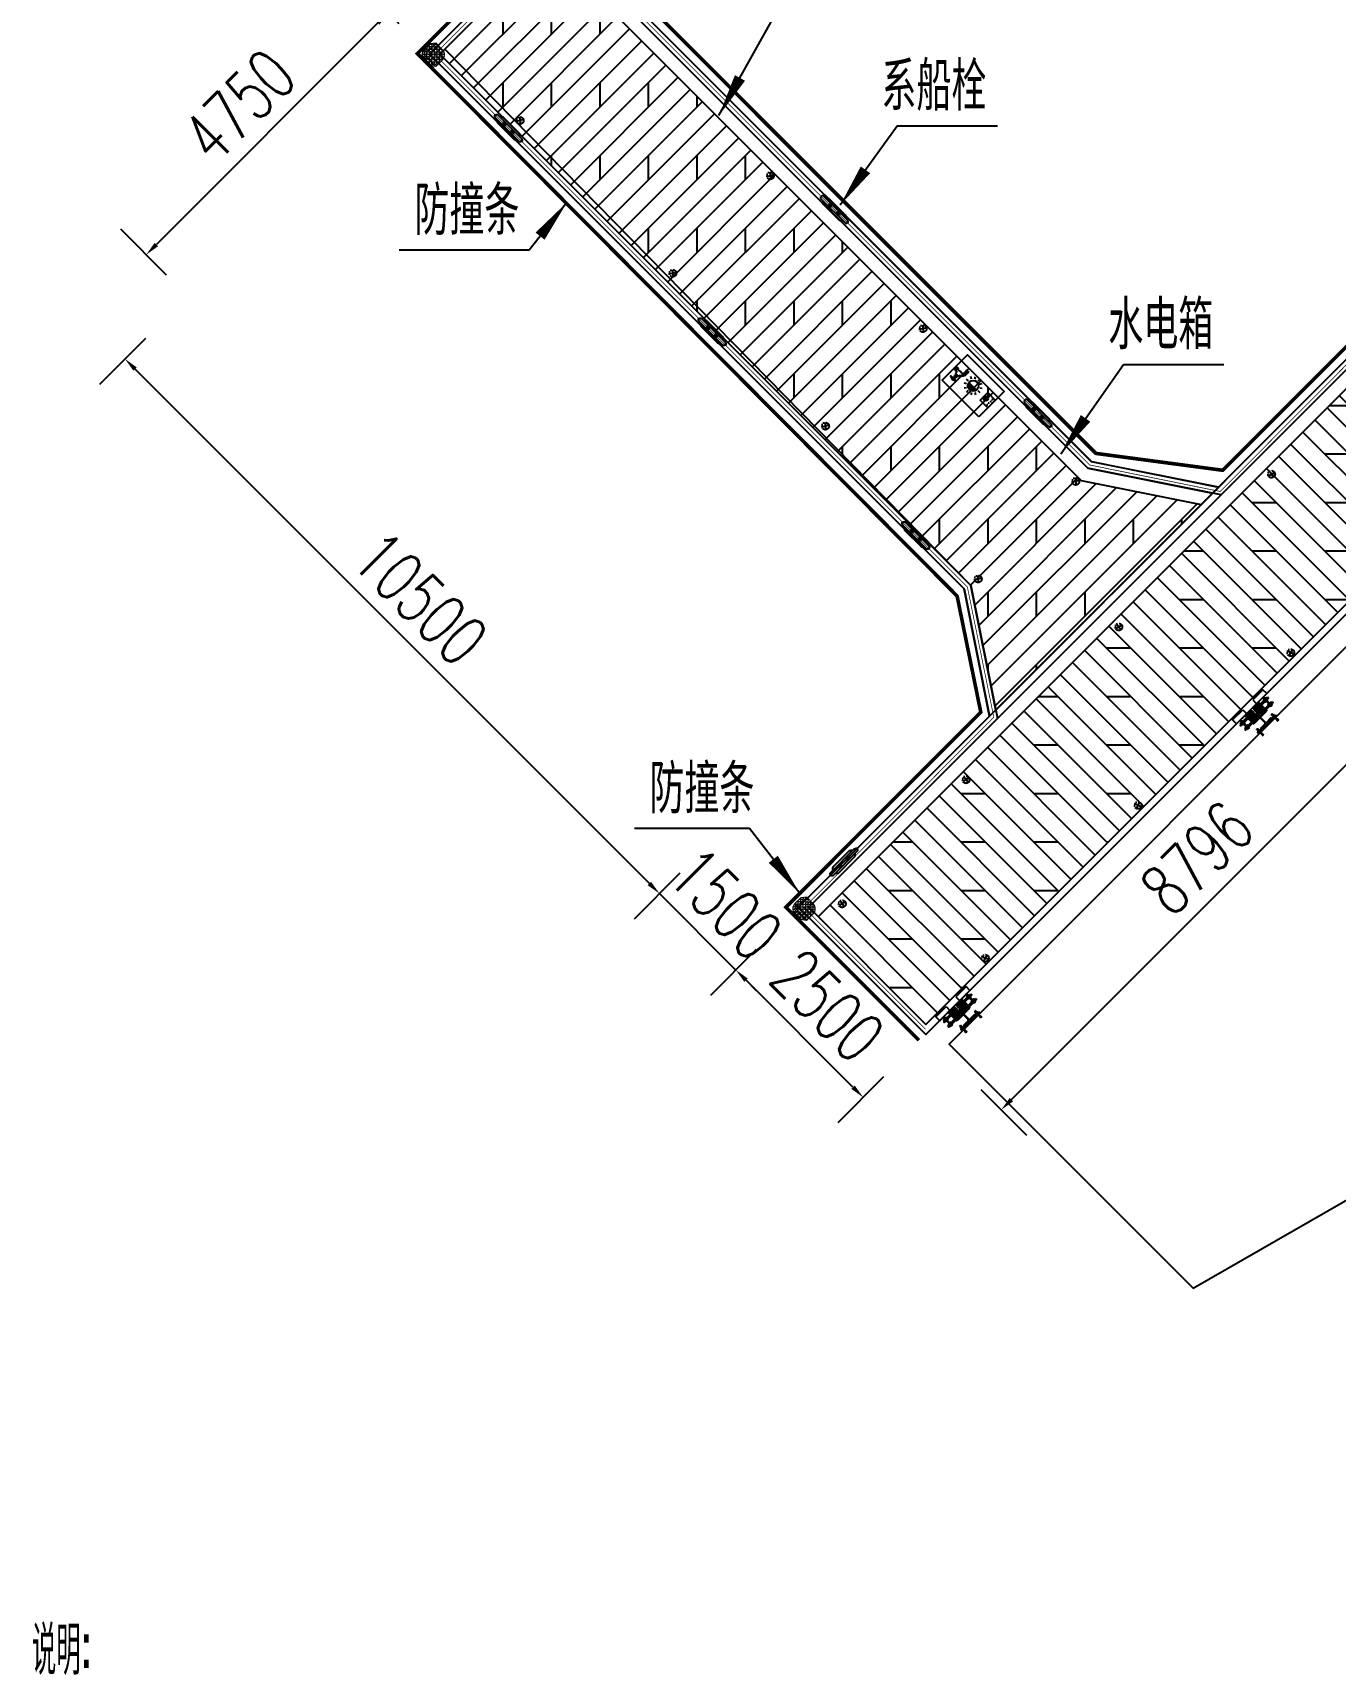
# Model space of a CAD drawing. Extents: x -89702 to 926017, y -610001 to -56924.
# Drawn here: x 23872 to 41960, y -334303 to -311499 of the extents above; entities that cross this region are included whole.
import ezdxf

# ---------------------------------------------------------------- set-up
doc = ezdxf.new("R2010")
doc.units = 0
doc.header["$LTSCALE"] = 10
doc.header["$MEASUREMENT"] = 0
doc.linetypes.add('ACAD_ISO14W100', pattern=[24, 12, -3, 0, -3, 0, -3, 0, -3])
doc.linetypes.add('CENTER', pattern=[2, 1.25, -0.25, 0.25, -0.25])
for name, color, linetype in [('CEN', 1, 'CENTER'), ('DIM_LEAD', 3, 'Continuous'), ('PUB_DIM', 3, 'Continuous'), ('PUB_TEXT', 7, 'Continuous'), ('W- bollard系船栓', 4, 'Continuous'), ('W-_ANTICOLLISION防撞措施', 6, 'Continuous'), ('W-ALUMINUM_FRAME铝架', 30, 'Continuous'), ('W-MOUNTING固定方式', 5, 'Continuous'), ('W-PLASTIC_RAILINGS塑木栏杆', 6, 'Continuous'), ('W-STEEL_FRAME钢架', 3, 'Continuous'), ('W-WOOD_FLOOR木地板', 30, 'Continuous')]:
    doc.layers.add(name, color=color, linetype=linetype)
doc.layers.add('护舷', color=40, linetype='Continuous', lineweight=15)
doc.layers.add('护角', color=8, linetype='Continuous', lineweight=9)
doc.styles.add('_TCH_DIM', font='SIMPLEX', dxfattribs={"bigfont": 'GBCBIG'})
doc.styles.get("Standard").update_dxf_attribs({"font": 'gbenor.shx', "bigfont": 'gbcbig.shx'})
doc.styles.add('STANDARD_T3', font='simplex.shx', dxfattribs={"width": 0.7, "bigfont": 'gbcbig.shx'})
doc.dimstyles.new('W&&200', dxfattribs={"dimtxt": 700, "dimasz": 200, "dimexe": 500, "dimexo": 600, "dimgap": 200, "dimtad": 1, "dimdec": 0, "dimzin": 0, "dimdsep": 46, "dimtxsty": 'STANDARD_T3', "dimcen": 0.09, "dimclrd": 1, "dimclre": 1, "dimclrt": 7, "dimazin": 2, "dimtfac": 1, "dimtdec": 0, "dimtix": 1, "dimtmove": 2, "dimatfit": 3, "dimfxl": 0, "dimtolj": 1, "dimtzin": 0, "dimarcsym": 0})
pattern_1 = [(315, (-2455400.198, 1604377.926), (5.612660076, 5.612660076), []), (45, (-2455400.198, 1604377.926), (-5.612660076, 5.612660076), [])]
pattern_2 = [(315, (-2455400.198, 1604287.926), (5.612660076, 5.612660076), []), (45, (-2455400.198, 1604287.926), (-5.612660076, 5.612660076), [])]

# ---------------------------------------------------------------- blocks, each defined once
blk = doc.blocks.new('HW200a')
at = {"layer": 'W-STEEL_FRAME钢架'}
blk.add_lwpolyline([(-1440883, 1205965), (-1440803, 1205965), (-1440803, 1205953), (-1441003, 1205953), (-1441003, 1205965), (-1440923, 1205965, 0.414214), (-1440907, 1205981), (-1440907, 1206125, 0.414214), (-1440923, 1206141), (-1441003, 1206141), (-1441003, 1206153), (-1440803, 1206153), (-1440803, 1206141), (-1440883, 1206141, 0.414214), (-1440899, 1206125), (-1440899, 1205981, 0.414214)], format="xyb", close=True, dxfattribs=at)
blk = doc.blocks.new('NY-M12')
for p, q in [((-1, 0), (0, -2)), ((0, 0), (1, -2))]:
    blk.add_line(p, q)
blk.add_lwpolyline([(11, 0), (-11, 0), (-11, -2), (11, -2)], close=True)
blk = doc.blocks.new('$matou$00000104')
for p, q in [((-61, 6, 0), (-62, 5, 0)), ((-62, -5, 0), (-62, 5, 0)), ((-61, 6, 0), (-57, 5, 0)), ((-61, -6, 0), (-61, 6, 0)), ((-57, 7, 0), (-57, 5, 0)), ((-40, 7, 0), (-54, 9, 0)), ((-47, 1, 0), (-52, 1, 0)), ((-46, 0, 0), (-46, 0, 0)), ((-39, 6, 0), (-40, 7, 0)), ((-40, 5, 0), (-40, 7, 0)), ((-39, 5, 0), (-40, 5, 0)), ((-39, -6, 0), (-39, 6, 0)), ((-37, 7, 0), (-38, 7, 0)), ((-36, -6, 0), (-36, 6, 0)), ((-36, 6, 0), (19, 6, 0)), ((19, 6, 0), (19, 6, 0)), ((19, 6, 0), (19, 6, 0)), ((19, -5, 0), (19, 6, 0)), ((20, 5, 0), (19, 6, 0)), ((19, -6, 0), (19, 6, 0)), ((19, -5, 0), (20, 5, 0)), ((21, 6, 0), (20, 5, 0)), ((20, -4, 0), (21, 4, 0)), ((21, 6, 0), (21, 6, 0)), ((22, 5, 0), (21, 6, 0)), ((21, -5, 0), (22, 5, 0)), ((23, 6, 0), (22, 5, 0)), ((22, -4, 0), (23, 4, 0)), ((23, 6, 0), (23, 6, 0)), ((24, 5, 0), (23, 6, 0)), ((23, -5, 0), (24, 5, 0)), ((25, 6, 0), (24, 5, 0)), ((24, -4, 0), (25, 4, 0)), ((26, 5, 0), (25, 6, 0)), ((25, 6, 0), (25, 6, 0)), ((25, -5, 0), (26, 5, 0)), ((27, 6, 0), (26, 5, 0)), ((26, -4, 0), (26, 4, 0)), ((27, 6, 0), (27, 6, 0)), ((27, 5, 0), (27, 6, 0)), ((27, -5, 0), (28, 5, 0)), ((29, 6, 0), (28, 6, 0)), ((28, 6, 0), (28, 5, 0)), ((28, -5, 0), (29, 5, 0)), ((28, -4, 0), (28, 4, 0)), ((29, 5, 0), (29, 6, 0)), ((30, 6, 0), (30, 6, 0)), ((30, 6, 0), (30, 5, 0)), ((31, 5, 0), (30, 6, 0)), ((30, -5, 0), (31, 5, 0)), ((30, -4, 0), (30, 4, 0)), ((32, 6, 0), (31, 5, 0)), ((31, -4, 0), (32, 4, 0)), ((32, 6, 0), (32, 6, 0)), ((33, 5, 0), (32, 6, 0)), ((32, -5, 0), (33, 5, 0)), ((34, 6, 0), (33, 5, 0)), ((33, -4, 0), (34, 4, 0)), ((34, 6, 0), (34, 6, 0)), ((35, 5, 0), (34, 6, 0)), ((34, -5, 0), (35, 5, 0)), ((36, 6, 0), (35, 5, 0)), ((35, -4, 0), (36, 4, 0)), ((36, 15, 0), (40, 15, 0)), ((36, -15, 0), (36, 15, 0)), ((36, 6, 0), (36, 6, 0)), ((36, 5, 0), (36, 6, 0)), ((36, -5, 0), (37, 5, 0)), ((37, 6, 0), (37, 5, 0)), ((38, 6, 0), (37, 6, 0)), ((37, -4, 0), (37, 4, 0)), ((38, 5, 0), (38, 6, 0)), ((38, -5, 0), (38, 5, 0)), ((39, 6, 0), (39, 6, 0)), ((39, 6, 0), (39, 5, 0)), ((40, 5, 0), (39, 6, 0)), ((39, -4, 0), (39, 4, 0)), ((39, -5, 0), (40, 3, 0)), ((40, 15, 0), (40, -15, 0)), ((48, 10, 0), (42, 10, 0)), ((42, -10, 0), (42, 10, 0)), ((48, 5, 0), (42, 5, 0)), ((48, 10, 0), (49, 9, 0)), ((49, -9, 0), (49, 9, 0)), ((50, 6, 0), (49, 5, 0)), ((49, -4, 0), (50, 4, 0)), ((51, 5, 0), (50, 6, 0)), ((50, 6, 0), (50, 6, 0)), ((50, -5, 0), (51, 5, 0)), ((52, 6, 0), (51, 5, 0)), ((51, -4, 0), (52, 4, 0)), ((52, 6, 0), (52, 6, 0)), ((53, 5, 0), (52, 6, 0)), ((52, -5, 0), (53, 5, 0)), ((54, 6, 0), (53, 5, 0)), ((53, -4, 0), (53, 4, 0)), ((54, 5, 0), (54, 6, 0)), ((54, 6, 0), (54, 6, 0)), ((54, -5, 0), (55, 5, 0)), ((56, 6, 0), (55, 6, 0)), ((55, 6, 0), (55, 5, 0)), ((55, -5, 0), (56, 5, 0)), ((55, -4, 0), (55, 4, 0)), ((57, 6, 0), (56, 5, 0)), ((56, 5, 0), (56, 6, 0)), ((58, 5, 0), (57, 6, 0)), ((57, 6, 0), (57, 6, 0)), ((57, -5, 0), (58, 5, 0)), ((57, -4, 0), (57, 4, 0)), ((59, 5, 0), (58, 5, 0)), ((58, -6, 0), (58, 0, 0)), ((59, 5, 0), (59, 5, 0)), ((59, -5, 0), (59, 5, 0)), ((-61, -6, 0), (-62, -5, 0)), ((-61, -6, 0), (-57, -5, 0)), ((-57, -7, 0), (-57, -5, 0)), ((-40, -7, 0), (-54, -9, 0)), ((-47, -1, 0), (-52, -1, 0)), ((-39, -5, 0), (-40, -5, 0)), ((-40, -5, 0), (-40, -7, 0)), ((-39, -6, 0), (-40, -7, 0)), ((-37, -7, 0), (-38, -7, 0)), ((18, -6, 0), (-36, -6, 0)), ((19, -6, 0), (18, -6, 0)), ((19, -5, 0), (19, -6, 0)), ((21, -5, 0), (20, -6, 0)), ((20, -6, 0), (20, -5, 0)), ((20, -6, 0), (20, -6, 0)), ((22, -6, 0), (21, -5, 0)), ((23, -5, 0), (22, -6, 0)), ((22, -6, 0), (22, -6, 0)), ((24, -6, 0), (23, -5, 0)), ((25, -5, 0), (24, -6, 0)), ((24, -6, 0), (24, -6, 0)), ((26, -6, 0), (25, -5, 0)), ((26, -5, 0), (26, -6, 0)), ((26, -6, 0), (26, -6, 0)), ((27, -6, 0), (27, -5, 0)), ((28, -6, 0), (27, -6, 0)), ((28, -5, 0), (28, -6, 0)), ((30, -5, 0), (29, -6, 0)), ((29, -6, 0), (29, -5, 0)), ((29, -6, 0), (29, -6, 0)), ((31, -6, 0), (30, -5, 0)), ((32, -5, 0), (31, -6, 0)), ((31, -6, 0), (31, -6, 0)), ((33, -6, 0), (32, -5, 0)), ((34, -5, 0), (33, -6, 0)), ((33, -6, 0), (33, -6, 0)), ((35, -6, 0), (34, -5, 0)), ((36, -5, 0), (35, -6, 0)), ((35, -6, 0), (35, -6, 0)), ((37, -6, 0), (36, -5, 0)), ((40, -15, 0), (36, -15, 0)), ((37, -5, 0), (37, -6, 0)), ((37, -6, 0), (37, -6, 0)), ((38, -6, 0), (38, -5, 0)), ((39, -6, 0), (38, -6, 0)), ((39, -5, 0), (39, -6, 0)), ((40, -6, 0), (40, -5, 0)), ((48, -5, 0), (42, -5, 0)), ((48, -10, 0), (42, -10, 0)), ((48, -10, 0), (49, -9, 0)), ((50, -5, 0), (49, -6, 0)), ((51, -6, 0), (50, -5, 0)), ((52, -5, 0), (51, -6, 0)), ((51, -6, 0), (51, -6, 0)), ((53, -6, 0), (52, -5, 0)), ((53, -5, 0), (53, -6, 0)), ((53, -6, 0), (53, -6, 0)), ((54, -6, 0), (54, -5, 0)), ((55, -6, 0), (54, -6, 0)), ((55, -5, 0), (55, -6, 0)), ((56, -6, 0), (56, -5, 0)), ((57, -5, 0), (56, -6, 0)), ((56, -6, 0), (56, -6, 0)), ((58, -6, 0), (57, -5, 0)), ((58, -6, 0), (59, -5, 0))]:
    blk.add_line(p, q)
at = {"extrusion": (0, 0, -1)}
for centre, major_axis, start_param, end_param in [((-54, 7, 0), (-1.71, 1.71), 5.497787, 7.253749), ((-52, 5, 0), (-3.21, 3.21), 3.926991, 5.497787), ((-54, 6, 0), (-0.445, 0.445), 4.712389, 10.995574), ((-47, 0, 0), (0.343, 0.343), -0.785398, 0.785398), ((-47, 0, 0), (0.343, 0.343), -0.785398, 0.785398), ((-38, 6, 0), (0.343, 0.343), 3.926991, 5.497787), ((-37, 6, 0), (0.343, 0.343), -0.785398, 0.785398), ((20, 5, 0), (0.129, 0.129), 1.308997, 3.403392), ((22, 5, 0), (0.129, 0.129), 1.308997, 3.403392), ((24, 5, 0), (0.129, 0.129), 1.308997, 3.403392), ((26, 5, 0), (-0.129, 0.129), 2.879793, 4.974188), ((28, 5, 0), (-0.129, 0.129), 2.879793, 4.974188), ((29, 5, 0), (0.129, 0.129), 1.308997, 3.403392), ((31, 5, 0), (0.129, 0.129), 1.308997, 3.403392), ((33, 5, 0), (-0.129, 0.129), 2.879793, 4.974188), ((35, 5, 0), (-0.129, 0.129), 2.879793, 4.974188), ((37, 5, 0), (-0.129, 0.129), 2.879793, 4.974188), ((38, 5, 0), (-0.129, 0.129), 2.879793, 4.974188), ((45, 8, 0), (-2.94, 2.94), 1.732823, 2.979566), ((31, 0, 0), (12.8, 12.8), 0.489975, 1.080822), ((51, 5, 0), (0.129, 0.129), 1.308997, 3.403392), ((53, 5, 0), (-0.129, 0.129), 2.879793, 4.974188), ((55, 5, 0), (-0.129, 0.129), 2.879793, 4.974188), ((56, 5, 0), (-0.129, 0.129), 2.879793, 4.974188), ((58, 5, 0), (0.129, 0.129), 1.308997, 3.403392), ((-52, -5, 0), (-3.21, 3.21), 5.497787, 7.068583), ((-54, -7, 0), (1.71, 1.71), 2.171029, 3.926991), ((-54, -6, 0), (0.445, 0.445), 3.141593, 9.424778), ((-47, 0, 0), (-0.343, 0.343), 2.356194, 3.926991), ((-38, -6, 0), (0.343, 0.343), 2.356194, 3.926991), ((-37, -6, 0), (-0.343, 0.343), 2.356194, 3.926991), ((19, -5, 0), (-0.129, 0.129), 6.021386, 8.115781), ((21, -5, 0), (0.129, 0.129), 4.45059, 6.544985), ((23, -5, 0), (0.129, 0.129), 4.45059, 6.544985), ((25, -5, 0), (-0.129, 0.129), 6.021386, 8.115781), ((27, -5, 0), (-0.129, 0.129), 6.021386, 8.115781), ((28, -5, 0), (-0.129, 0.129), 6.021386, 8.115781), ((30, -5, 0), (0.129, 0.129), 4.45059, 6.544985), ((32, -5, 0), (0.129, 0.129), 4.45059, 6.544985), ((34, -5, 0), (-0.129, 0.129), 6.021386, 8.115781), ((36, -5, 0), (-0.129, 0.129), 6.021386, 8.115781), ((38, -5, 0), (-0.129, 0.129), 6.021386, 8.115781), ((39, -5, 0), (0.129, 0.129), 4.45059, 6.544985), ((45, -8, 0), (2.94, 2.94), 0.162027, 1.40877), ((50, -5, 0), (0.129, 0.129), 4.45059, 6.544985), ((52, -5, 0), (0.129, 0.129), 4.45059, 6.544985), ((54, -5, 0), (-0.129, 0.129), 6.021386, 8.115781), ((55, -5, 0), (-0.129, 0.129), 6.021386, 8.115781), ((57, -5, 0), (0.129, 0.129), 4.45059, 6.544985)]:
    blk.add_ellipse(centre, major_axis=major_axis, ratio=1, start_param=start_param, end_param=end_param, dxfattribs=at)
for centre in [(-50, 5, 0), (-50, -5, 0)]:
    blk.add_ellipse(centre, major_axis=(0.445, 0.445), ratio=1, dxfattribs=at)
at = {"layer": 'CEN'}
blk.add_line((-66, 0, 0), (66, 0, 0), dxfattribs=at)
at = {"extrusion": (0, 0, -1), "xscale": 1.01056896011507, "yscale": 1.01056896011507, "zscale": -1.010568960117647, "rotation": 90.00000229450367}
blk.add_blockref('NY-M12', (-42, 0, 0), dxfattribs=at)
blk = doc.blocks.new('A$C73597c6a')
h = blk.add_hatch()
h.set_pattern_fill('ANSI37', color=256, scale=5, angle=-90)
h.set_pattern_definition(pattern_1)
h.paths.add_polyline_path([(190, 358, 0.414214), (185, 353), (185, 338), (250, 338), (250, 344), (280, 344), (280, 353, 0.414214), (275, 358)])
h.paths.add_polyline_path([(275, 298, 0.414214), (280, 303), (280, 310), (250, 310), (250, 317), (185, 317), (185, 303, 0.414214), (190, 298)])
h = blk.add_hatch()
h.set_pattern_fill('ANSI37', color=256, scale=5, angle=-90)
h.set_pattern_definition(pattern_2)
h.paths.add_polyline_path([(190, 268, 0.414214), (185, 263), (185, 248), (250, 248), (250, 254), (280, 254), (280, 263, 0.414214), (275, 268)])
h.paths.add_polyline_path([(275, 208, 0.414214), (280, 213), (280, 220), (250, 220), (250, 227), (185, 227), (185, 213, 0.414214), (190, 208)])
h = blk.add_hatch()
h.set_pattern_fill('ANSI37', color=256, scale=5, angle=-90)
h.set_pattern_definition(pattern_1)
h.paths.add_polyline_path([(319, 358, 0.414214), (314, 353), (314, 344), (344, 344), (344, 338), (409, 338), (409, 353, 0.414214), (404, 358)])
h.paths.add_polyline_path([(404, 298, 0.414214), (409, 303), (409, 317), (344, 317), (344, 310), (314, 310), (314, 303, 0.414214), (319, 298)])
h = blk.add_hatch()
h.set_pattern_fill('ANSI37', color=256, scale=5, angle=-90)
h.set_pattern_definition(pattern_2)
h.paths.add_polyline_path([(319, 268, 0.414214), (314, 263), (314, 254), (344, 254), (344, 248), (409, 248), (409, 263, 0.414214), (404, 268)])
h.paths.add_polyline_path([(404, 208, 0.414214), (409, 213), (409, 227), (344, 227), (344, 220), (314, 220), (314, 213, 0.414214), (319, 208)])
for p, q in [((65, 336), (49, 336)), ((65, 319), (49, 319)), ((65, 246), (49, 246)), ((65, 229), (49, 229)), ((80, 336), (96, 336)), ((80, 319), (96, 319)), ((80, 246), (96, 246)), ((80, 229), (96, 229)), ((514, 336), (498, 336)), ((514, 319), (498, 319)), ((514, 246), (498, 246)), ((514, 229), (498, 229)), ((529, 336), (544, 336)), ((529, 319), (544, 319)), ((529, 246), (544, 246)), ((529, 229), (544, 229))]:
    blk.add_line(p, q)
for points in [[(200, 454), (200, 377), (0, 377), (0, 454)], [(25, 338), (25, 316), (255, 316), (255, 338)], [(25, 248), (25, 226), (255, 226), (255, 248)], [(64, 310), (51, 310), (49, 311), (49, 344), (51, 345), (64, 345), (65, 344), (65, 311)], [(64, 220), (51, 220), (49, 221), (49, 254), (51, 255), (64, 255), (65, 254), (65, 221)], [(65, 377), (65, 212), (80, 212), (80, 377)], [(81, 310), (94, 310), (96, 311), (96, 344), (94, 345), (81, 345), (80, 344), (80, 311)], [(81, 220), (94, 220), (96, 221), (96, 254), (94, 255), (81, 255), (80, 254), (80, 221)], [(165, 377), (165, 212), (180, 212), (180, 377)], [(250, 338), (250, 317), (185, 317), (185, 338)], [(250, 248), (250, 227), (185, 227), (185, 248)], [(280, 344), (280, 310), (250, 310), (250, 344)], [(280, 254), (280, 220), (250, 220), (250, 254)], [(314, 344), (314, 310), (344, 310), (344, 344)], [(314, 254), (314, 220), (344, 220), (344, 254)], [(569, 338), (569, 316), (339, 316), (339, 338)], [(569, 248), (569, 226), (339, 226), (339, 248)], [(344, 338), (344, 317), (409, 317), (409, 338)], [(344, 248), (344, 227), (409, 227), (409, 248)], [(394, 454), (394, 377), (594, 377), (594, 454)], [(429, 377), (429, 212), (414, 212), (414, 377)], [(512, 310), (500, 310), (498, 311), (498, 344), (500, 345), (512, 345), (514, 344), (514, 311)], [(512, 220), (500, 220), (498, 221), (498, 254), (500, 255), (512, 255), (514, 254), (514, 221)], [(529, 377), (529, 212), (514, 212), (514, 377)], [(530, 310), (543, 310), (544, 311), (544, 344), (543, 345), (530, 345), (529, 344), (529, 311)], [(530, 220), (543, 220), (544, 221), (544, 254), (543, 255), (530, 255), (529, 254), (529, 221)], [(471, 85), (471, 75), (121, 75), (121, 85)]]:
    blk.add_lwpolyline(points, close=True)
for points in [[(280, 353), (280, 303, -0.414214), (275, 298), (190, 298, -0.414214), (185, 303), (185, 353, -0.414214), (190, 358), (275, 358, -0.414214)], [(280, 263), (280, 213, -0.414214), (275, 208), (190, 208, -0.414214), (185, 213), (185, 263, -0.414214), (190, 268), (275, 268, -0.414214)], [(314, 353), (314, 303, 0.414214), (319, 298), (404, 298, 0.414214), (409, 303), (409, 353, 0.414214), (404, 358), (319, 358, 0.414214)], [(314, 263), (314, 213, 0.414214), (319, 208), (404, 208, 0.414214), (409, 213), (409, 263, 0.414214), (404, 268), (319, 268, 0.414214)]]:
    blk.add_lwpolyline(points, format="xyb", close=True)
for centre, radius, start, end in [((57, 341), 7.29, 143.1301, 216.8699), ((76, 327), 27, 161.0662, 198.9338), ((57, 314), 7.29, 143.1301, 216.8699), ((57, 251), 7.29, 143.1301, 216.8699), ((76, 237), 27, 161.0662, 198.9338), ((57, 224), 7.29, 143.1301, 216.8699), ((58, 341), 7.29, 323.1301, 36.8699), ((38, 327), 27, 341.0662, 18.9338), ((58, 314), 7.29, 323.1301, 36.8699), ((58, 251), 7.29, 323.1301, 36.8699), ((38, 237), 27, 341.0662, 18.9338), ((58, 224), 7.29, 323.1301, 36.8699), ((87, 341), 7.29, 143.1301, 216.8699), ((107, 327), 27, 161.0662, 198.9338), ((87, 314), 7.29, 143.1301, 216.8699), ((87, 251), 7.29, 143.1301, 216.8699), ((107, 237), 27, 161.0662, 198.9338), ((87, 224), 7.29, 143.1301, 216.8699), ((88, 341), 7.29, 323.1301, 36.8699), ((69, 327), 27, 341.0662, 18.9338), ((88, 314), 7.29, 323.1301, 36.8699), ((88, 251), 7.29, 323.1301, 36.8699), ((69, 237), 27, 341.0662, 18.9338), ((88, 224), 7.29, 323.1301, 36.8699), ((505, 341), 7.29, 143.1301, 216.8699), ((525, 327), 27, 161.0662, 198.9338), ((505, 314), 7.29, 143.1301, 216.8699), ((505, 251), 7.29, 143.1301, 216.8699), ((525, 237), 27, 161.0662, 198.9338), ((505, 224), 7.29, 143.1301, 216.8699), ((506, 341), 7.29, 323.1301, 36.8699), ((487, 327), 27, 341.0662, 18.9338), ((506, 314), 7.29, 323.1301, 36.8699), ((506, 251), 7.29, 323.1301, 36.8699), ((487, 237), 27, 341.0662, 18.9338), ((506, 224), 7.29, 323.1301, 36.8699), ((536, 341), 7.29, 143.1301, 216.8699), ((556, 327), 27, 161.0662, 198.9338), ((536, 314), 7.29, 143.1301, 216.8699), ((536, 251), 7.29, 143.1301, 216.8699), ((556, 237), 27, 161.0662, 198.9338), ((536, 224), 7.29, 143.1301, 216.8699), ((537, 341), 7.29, 323.1301, 36.8699), ((517, 327), 27, 341.0662, 18.9338), ((537, 314), 7.29, 323.1301, 36.8699), ((537, 251), 7.29, 323.1301, 36.8699), ((517, 237), 27, 341.0662, 18.9338), ((537, 224), 7.29, 323.1301, 36.8699)]:
    blk.add_arc(centre, radius, start, end)
at = {"yscale": -1, "rotation": 89.99999999999999}
blk.add_blockref('$matou$00000104', (151, 66, 0), dxfattribs=at)
at = {"rotation": 89.99999999999999}
blk.add_blockref('$matou$00000104', (441, 66, 0), dxfattribs=at)
at = {"layer": 'W-STEEL_FRAME钢架', "rotation": 180}
blk.add_blockref('HW200a', (-1440607, 1206238), dxfattribs=at)
blk = doc.blocks.new('A$C6f7a73f6')
blk.add_hatch(color=3).paths.add_polyline_path([(485, 384), (635, 384, 1)])
at = {"color": 5}
for p, q in [((228, 434), (240, 434)), ((228, 408), (240, 408)), ((228, 363), (240, 363)), ((228, 337), (240, 337)), ((293, 399), (305, 399)), ((293, 372), (305, 372))]:
    blk.add_line(p, q, dxfattribs=at)
at = {"color": 0, "linetype": 'ByBlock'}
blk.add_lwpolyline([(200, 634), (920, 634), (920, 134), (200, 134)], close=True, dxfattribs=at)
blk.add_lwpolyline([(200, 459), (350, 459), (350, 309), (200, 309)], close=True)
at = {"color": 6}
for points in [[(512, 466), (494, 496)], [(561, 480), (560, 516)], [(606, 468), (624, 496)], [(466, 384), (430, 386)], [(477, 338), (446, 320)], [(478, 432), (450, 450)], [(514, 304), (496, 272)], [(559, 288), (560, 256)], [(608, 302), (626, 272)], [(642, 336), (674, 318)], [(643, 430), (674, 448)], [(654, 384), (690, 386)]]:
    blk.add_lwpolyline(points, dxfattribs=at)
at = {"color": 7, "true_color": 0xffffff}
for points in [[(778, 503), (777, 511), (817, 525)], [(778, 503), (871, 504), (875, 512), (834, 522)], [(817, 440), (817, 456), (805, 456)], [(812, 468), (809, 456)], [(809, 456), (841, 457)], [(815, 489), (811, 484), (812, 476)], [(812, 476), (840, 478)], [(812, 468), (840, 470), (841, 457)], [(817, 529), (814, 505)], [(815, 489), (836, 486), (840, 482)], [(816, 468), (816, 477)], [(839, 502), (833, 530), (817, 529)], [(837, 453), (817, 456)], [(819, 501), (819, 489)], [(819, 489), (820, 477)], [(832, 485), (832, 477)], [(835, 502), (836, 486)], [(836, 469), (836, 478)], [(845, 454), (841, 457), (837, 453)], [(840, 478), (840, 482)], [(779, 406), (755, 384), (744, 359), (741, 347)], [(777, 349), (741, 347)], [(741, 335), (741, 339), (741, 347)], [(742, 319), (742, 323), (742, 331)], [(743, 302), (743, 307), (742, 315)], [(744, 290), (743, 294), (747, 299)], [(744, 290), (743, 298)], [(746, 335), (745, 339), (745, 347)], [(746, 319), (746, 323), (746, 331)], [(747, 303), (747, 307), (747, 315)], [(748, 290), (749, 347)], [(750, 335), (749, 339), (749, 347)], [(750, 319), (750, 323), (750, 331)], [(751, 303), (751, 307), (751, 315)], [(752, 291), (751, 299)], [(752, 291), (752, 295), (755, 299)], [(754, 335), (753, 339), (753, 348)], [(754, 319), (754, 323), (754, 331)], [(755, 303), (755, 307), (755, 315)], [(756, 291), (757, 348)], [(758, 340), (757, 344), (757, 348)], [(759, 319), (758, 323), (758, 336)], [(759, 303), (759, 307), (759, 315)], [(760, 291), (760, 299)], [(760, 291), (760, 299)], [(762, 340), (761, 344), (761, 348)], [(762, 324), (762, 328), (762, 336)], [(763, 303), (763, 308), (763, 320)], [(764, 291), (765, 348)], [(766, 340), (765, 344), (765, 348)], [(766, 324), (766, 328), (766, 336)], [(767, 308), (767, 312), (767, 320)], [(768, 291), (768, 296), (767, 304)], [(768, 291), (768, 296), (768, 300), (771, 304)], [(770, 340), (769, 344), (769, 348)], [(770, 324), (770, 328), (770, 336)], [(771, 308), (771, 312), (771, 320)], [(772, 292), (773, 349)], [(774, 340), (774, 345), (773, 349)], [(775, 324), (774, 328), (774, 336)], [(775, 308), (775, 312), (775, 320)], [(776, 292), (776, 296), (776, 304)], [(792, 374), (780, 369), (777, 357)], [(777, 357), (777, 349)], [(779, 406), (794, 419), (797, 435)], [(792, 374), (825, 367), (861, 373)], [(846, 441), (805, 439), (797, 435)], [(797, 435), (854, 438)], [(798, 431), (854, 434)], [(805, 439), (805, 456)], [(837, 453), (838, 441)], [(846, 441), (845, 454)], [(846, 441), (854, 438)], [(855, 418), (854, 438)], [(855, 418), (860, 406), (872, 402)], [(878, 358), (874, 370), (861, 373)], [(872, 402), (880, 403)], [(892, 411), (891, 358), (878, 358)], [(881, 394), (882, 374), (878, 358)], [(880, 411), (881, 394)], [(892, 411), (880, 411)], [(881, 394), (893, 395)], [(882, 374), (894, 375)], [(890, 366), (915, 364)], [(892, 403), (913, 404)], [(896, 403), (898, 367)], [(897, 399), (917, 400)], [(898, 371), (918, 368)], [(913, 404), (915, 364)], [(917, 400), (918, 368)]]:
    blk.add_lwpolyline(points, dxfattribs=at)
at = {"color": 6}
blk.add_circle((560, 384), 75, dxfattribs=at)
at = {"color": 5}
for centre, radius in [((311, 385), 31), ((325, 385), 6)]:
    blk.add_circle(centre, radius, dxfattribs=at)
for centre, start, end in [((234, 434), 0, 180), ((234, 408), 180, 0), ((234, 363), 0, 180), ((234, 337), 180, 0), ((299, 399), 0, 180), ((299, 372), 180, 0)]:
    blk.add_arc(centre, 6, start, end, dxfattribs=at)
blk = doc.blocks.new('$matou$00000081')
at = {"elevation": 0}
for points in [[(115, -13, 1.151757), (115, 13), (-115, 13, 1.151757), (-115, -13), (115, -13)], [(-96, 13, -0.182727), (-80, 28), (81, 28, -0.182727), (97, 13)], [(97, -13, -0.182727), (81, -28), (-80, -28, -0.182727), (-96, -13, -0.127039)]]:
    blk.add_lwpolyline(points, format="xyb", dxfattribs=at)
for centre, radius in [((-39, 0, 0), 10.9), ((-39, 0, 0), 7.27), ((40, 0, 0), 10.9), ((40, 0, 0), 7.27)]:
    blk.add_circle(centre, radius)
blk = doc.blocks.new('ZFQ')
at = {"layer": 'W-WOOD_FLOOR木地板'}
h = blk.add_hatch(dxfattribs=at)
h.set_pattern_fill('DOLMIT', color=256, scale=300)
h.set_pattern_definition([(0, (-1737049.58, -2606807.6), (0, 238.122618), []), (45, (-1737049.6, -2606807.6), (-476.24491, 476.24491), [336.75638, -673.512])])
h.paths.add_polyline_path([(965, 11900), (-1150, 11900), (-1150, 1470), (-2130, 0), (1907, 0), (965, 1414)])
at = {"layer": 'W-ALUMINUM_FRAME铝架', "color": 0}
for points in [[(965, 11900), (965, 1414), (1907, 0)], [(1150, 11900), (1150, 1470), (2130, 0)]]:
    blk.add_lwpolyline(points, dxfattribs=at)
at = {"layer": 'W-STEEL_FRAME钢架'}
for points in [[(-2250, 0), (-1250, 1500), (-1250, 12000), (1250, 12000), (1250, 1500), (2250, 0)], [(-2130, 0), (-1150, 1470), (-1150, 11900), (1150, 11900), (1150, 1470), (2130, 0)]]:
    blk.add_lwpolyline(points, close=True, dxfattribs=at)
at = {"layer": 'W- bollard系船栓', "xscale": 2}
for p, yscale, rotation in [((-1200, 10500, 0), -2, 89.99999999999993), ((1200, 10500, 0), 2, 90.00000000000006), ((-1200, 6500, 0), -2, 89.99999999999993), ((1200, 6500, 0), 2, 90.00000000000006), ((-1200, 2500, 0), -2, 89.99999999999993), ((1200, 2500, 0), 2, 90.00000000000006)]:
    blk.add_blockref('$matou$00000081', p, dxfattribs=dict(at, yscale=yscale, rotation=rotation))
at = {"layer": 'W-STEEL_FRAME钢架', "rotation": 90}
blk.add_blockref('A$C6f7a73f6', (1218, 2846), dxfattribs=at)
blk = doc.blocks.new('*D1314')
at = {"layer": 'Defpoints', "color": 0, "transparency": 16777216}
for p in [(30574, -309453), (42994, -315155), (39635, -318514)]:
    blk.add_point(p, dxfattribs=at)
at = {"layer": 'W-STEEL_FRAME钢架', "color": 1, "lineweight": -2, "transparency": 16777216}
for p, q in [((34215, -306377), (33579, -305740)), ((33791, -306235), (30715, -309311)), ((30857, -309736), (30220, -309099))]:
    blk.add_line(p, q, dxfattribs=at)
at = {"layer": 'W-STEEL_FRAME钢架', "color": 1, "transparency": 16777216}
for points in [[(33768, -306212), (33815, -306259), (33933, -306094)], [(30692, -309288), (30739, -309335), (30574, -309453)]]:
    blk.add_solid(points, dxfattribs=at)
at = {"layer": 'W-STEEL_FRAME钢架', "color": 7, "transparency": 16777216, "insert": (31864, -307384), "char_height": 700, "attachment_point": 5, "rotation": 45, "style": 'STANDARD_T3'}
blk.add_mtext('\\A1;4750', dxfattribs=at)
blk = doc.blocks.new('*D1315')
at = {"layer": 'Defpoints', "color": 0, "transparency": 16777216}
for p in [(28806, -311220), (29382, -311797), (39635, -318514)]:
    blk.add_point(p, dxfattribs=at)
at = {"layer": 'W-STEEL_FRAME钢架', "color": 1, "lineweight": -2, "transparency": 16777216}
for p, q in [((30857, -309736), (30220, -309099)), ((30432, -309594), (28947, -311079)), ((28958, -311372), (28453, -310867))]:
    blk.add_line(p, q, dxfattribs=at)
at = {"layer": 'W-STEEL_FRAME钢架', "color": 1, "transparency": 16777216}
for points in [[(30409, -309571), (30456, -309618), (30574, -309453)], [(28924, -311056), (28971, -311103), (28806, -311220)]]:
    blk.add_solid(points, dxfattribs=at)
at = {"layer": 'W-STEEL_FRAME钢架', "color": 7, "transparency": 16777216, "insert": (29301, -309948), "char_height": 700, "attachment_point": 5, "rotation": 45, "style": 'STANDARD_T3'}
blk.add_mtext('\\A1;2500', dxfattribs=at)
blk = doc.blocks.new('*D1316')
at = {"layer": 'Defpoints', "color": 0, "transparency": 16777216}
for p in [(29382, -311797), (25447, -314579), (34509, -323641)]:
    blk.add_point(p, dxfattribs=at)
at = {"layer": 'W-STEEL_FRAME钢架', "color": 1, "lineweight": -2, "transparency": 16777216}
for p, q in [((28958, -311372), (28453, -310867)), ((28665, -311362), (25589, -314438)), ((25730, -314862), (25094, -314226))]:
    blk.add_line(p, q, dxfattribs=at)
at = {"layer": 'W-STEEL_FRAME钢架', "color": 1, "transparency": 16777216}
for points in [[(28641, -311338), (28688, -311385), (28806, -311220)], [(25565, -314414), (25612, -314461), (25447, -314579)]]:
    blk.add_solid(points, dxfattribs=at)
at = {"layer": 'W-STEEL_FRAME钢架', "color": 7, "transparency": 16777216, "insert": (26738, -312511), "char_height": 700, "attachment_point": 5, "rotation": 45, "style": 'STANDARD_T3'}
blk.add_mtext('\\A1;4750', dxfattribs=at)
blk = doc.blocks.new('*D1301')
at = {"layer": 'Defpoints', "color": 0, "transparency": 16777216}
for p in [(34509, -323641), (33637, -324512), (36276, -325408)]:
    blk.add_point(p, dxfattribs=at)
at = {"layer": 'W-STEEL_FRAME钢架', "color": 1, "lineweight": -2, "transparency": 16777216}
for p, q in [((33920, -324229), (33283, -324866)), ((35263, -326139), (33778, -324654)), ((35688, -325997), (35051, -326633))]:
    blk.add_line(p, q, dxfattribs=at)
at = {"layer": 'W-STEEL_FRAME钢架', "color": 1, "transparency": 16777216}
for points in [[(33802, -324630), (33755, -324677), (33637, -324512)], [(35287, -326115), (35240, -326162), (35405, -326280)]]:
    blk.add_solid(points, dxfattribs=at)
at = {"layer": 'W-STEEL_FRAME钢架', "color": 7, "transparency": 16777216, "insert": (34910, -325007), "char_height": 700, "attachment_point": 5, "rotation": 315, "style": 'STANDARD_T3'}
blk.add_mtext('\\A1;2500', dxfattribs=at)
blk = doc.blocks.new('*D1302')
at = {"layer": 'Defpoints', "color": 0, "transparency": 16777216}
for p in [(36807, -319221), (32576, -323451), (34509, -323641)]:
    blk.add_point(p, dxfattribs=at)
at = {"layer": 'W-STEEL_FRAME钢架', "color": 1, "lineweight": -2, "transparency": 16777216}
for p, q in [((32859, -323169), (32223, -323805)), ((32435, -323310), (32293, -323169)), ((33637, -324512), (32576, -323451)), ((33920, -324229), (33283, -324866)), ((33778, -324654), (33920, -324795))]:
    blk.add_line(p, q, dxfattribs=at)
at = {"layer": 'W-STEEL_FRAME钢架', "color": 1, "transparency": 16777216}
for points in [[(32458, -323287), (32411, -323334), (32576, -323451)], [(33802, -324630), (33755, -324677), (33637, -324512)]]:
    blk.add_solid(points, dxfattribs=at)
at = {"layer": 'W-STEEL_FRAME钢架', "color": 7, "transparency": 16777216, "insert": (33496, -323593), "char_height": 700, "attachment_point": 5, "rotation": 315, "style": 'STANDARD_T3'}
blk.add_mtext('\\A1;1500', dxfattribs=at)
blk = doc.blocks.new('*D1317')
at = {"layer": 'Defpoints', "color": 0, "transparency": 16777216}
for p in [(29382, -311797), (25152, -316027), (36807, -319221)]:
    blk.add_point(p, dxfattribs=at)
at = {"layer": 'W-STEEL_FRAME钢架', "color": 1, "lineweight": -2, "transparency": 16777216}
for p, q in [((25435, -315744), (24798, -316380)), ((32435, -323310), (25293, -316168)), ((32859, -323169), (32223, -323805))]:
    blk.add_line(p, q, dxfattribs=at)
at = {"layer": 'W-STEEL_FRAME钢架', "color": 1, "transparency": 16777216}
for points in [[(25317, -316145), (25270, -316192), (25152, -316027)], [(32458, -323287), (32411, -323334), (32576, -323451)]]:
    blk.add_solid(points, dxfattribs=at)
at = {"layer": 'W-STEEL_FRAME钢架', "color": 7, "transparency": 16777216, "insert": (29253, -319350), "char_height": 700, "attachment_point": 5, "rotation": 315, "style": 'STANDARD_T3'}
blk.add_mtext('\\A1;10500', dxfattribs=at)
blk = doc.blocks.new('*D1303')
at = {"layer": 'Defpoints', "color": 0, "transparency": 16777216}
for p in [(42496, -319189), (43541, -320234), (36276, -325408)]:
    blk.add_point(p, dxfattribs=at)
at = {"layer": 'W-STEEL_FRAME钢架', "color": 1, "lineweight": -2, "transparency": 16777216}
for p, q in [((43259, -319951), (43895, -320587)), ((37463, -326312), (43400, -320375)), ((37039, -326171), (37675, -326807))]:
    blk.add_line(p, q, dxfattribs=at)
at = {"layer": 'W-STEEL_FRAME钢架', "color": 1, "transparency": 16777216}
for points in [[(43376, -320352), (43424, -320399), (43541, -320234)], [(37440, -326289), (37487, -326336), (37322, -326454)]]:
    blk.add_solid(points, dxfattribs=at)
at = {"layer": 'W-STEEL_FRAME钢架', "color": 7, "transparency": 16777216, "insert": (40043, -322955), "char_height": 700, "attachment_point": 5, "rotation": 45, "style": 'STANDARD_T3'}
blk.add_mtext('\\A1;8796', dxfattribs=at)
blk = doc.blocks.new('护角')
at = {"layer": '护角', "linetype": 'Continuous', "lineweight": 0}
h = blk.add_hatch(dxfattribs=at)
h.set_pattern_fill('ANGLE', color=40, scale=5, angle=45)
h.set_pattern_definition([(45, (0, 0), (-24.6957, 24.6957), [25.4, -9.525]), (135, (0, 0), (-24.6957, -24.6957), [25.4, -9.525])])
h.paths.add_polyline_path([(229, 177, 0.414214), (177, 229), (0, 229), (0, 100, 0.414214), (100, 0), (229, 0)])
h.paths.add_polyline_path([(177, 280), (67, 280), (0, 229), (177, 229)])
h.paths.add_polyline_path([(177, 280), (177, 229, -0.414214), (229, 177), (280, 177, 0.414214)])
h.paths.add_polyline_path([(280, 177), (229, 177), (229, 0), (280, 65)])
at = {"layer": '护角', "color": 40, "linetype": 'Continuous', "lineweight": 0}
for p, q in [((0, 229), (67, 280)), ((0, 229), (0, 100)), ((177, 229), (0, 229)), ((67, 280), (177, 280)), ((177, 229), (177, 280)), ((100, 0), (229, 0)), ((229, 177), (229, 0)), ((229, 177), (280, 177)), ((229, 0), (280, 65)), ((280, 177), (280, 65))]:
    blk.add_line(p, q, dxfattribs=at)
at = {"layer": '护角', "color": 1, "linetype": 'CENTER', "ltscale": 0.2}
for p, q in [((224, 229), (235, 229)), ((229, 224), (229, 235))]:
    blk.add_line(p, q, dxfattribs=at)
at = {"layer": '护角', "color": 40, "linetype": 'Continuous', "lineweight": 0}
for centre, radius, start, end in [((177, 177), 103, 0, 90), ((177, 177), 52.2, 0, 90), ((100, 100), 100, 180, 270)]:
    blk.add_arc(centre, radius, start, end, dxfattribs=at)
blk = doc.blocks.new('A$Cfe1adb12')
at = {"layer": '护舷', "rotation": 320.3357902113834}
blk.add_blockref('护角', (0, 179), dxfattribs=at)

msp = doc.modelspace()

# ---------------------------------------------------------------- hatches: boundary and pattern name
at = {"layer": 'W-WOOD_FLOOR木地板'}
h = msp.add_hatch(dxfattribs=at)
h.set_pattern_fill('DOLMIT', color=256, scale=300, angle=135)
h.set_pattern_definition([(135, (-1705612.57, -2916432.7), (-168.378118, -168.378118), []), (180, (-1705612.57, -2916432.7), (-6e-14, -673.51201), [336.75638, -673.512])])
h.paths.add_polyline_path([(34780.8, -323771.4), (36276.4, -325266.9), (42435.8, -319107.5), (44175.1, -318168.9), (43107.4, -315444.8)])

# ---------------------------------------------------------------- linework, layer by layer
msp.add_lwpolyline([(70043.9, -320957.9), (49050, -320957.9), (49022.9, -317622.3), (47226.2, -317742.3), (44256.5, -318572), (42720.9, -319418.4), (36597.8, -325540.5), (39987.7, -328931.1), (46250.6, -325333.9), (47819.3, -328158), (52484.1, -325493.6), (53049, -325450), (53028.4, -322634.7), (65992, -322717.5)])
at = {"layer": 'DIM_LEAD'}
for p, q in [((33401.2, -312649), (34239.4, -311146)), ((35087.2, -313889), (35874.7, -312788.6)), ((35874.7, -312788.6), (37268.1, -312788.6)), ((31290.9, -313852.7), (30764.1, -314514.7)), ((30764.1, -314514.7), (28961.8, -314514.7)), ((38149.3, -317344.1), (39018.6, -316102)), ((39018.6, -316102), (40412.1, -316102)), ((33823.9, -322545.9), (32226.5, -322545.9)), ((34524.2, -323448.2), (33823.9, -322545.9))]:
    msp.add_line(p, q, dxfattribs=at)
for points in [[(33401.2, -312649, 0, 160, 0), (33693.5, -312125, 0, 0, 0)], [(35087.2, -313889, 0, 160, 0), (35436.4, -313401.1, 0, 0, 0)], [(31290.9, -313852.7, 0, 160, 0), (30917.3, -314322.2, 0, 0, 0)], [(38149.3, -317344.1, 0, 160, 0), (38493.3, -316852.6, 0, 0, 0)], [(34524.2, -323448.2, 0, 160, 0), (34156.3, -322974.2, 0, 0, 0)]]:
    msp.add_lwpolyline(points, format="xyseb", dxfattribs=at)
at = {"layer": 'PUB_DIM', "color": 3, "linetype": 'ACAD_ISO14W100'}
for p, q in [((30687.3, -312703.6), (30590.4, -312728.2)), ((30630.9, -312666.4), (30646.4, -312765.2)), ((34162.5, -313471.9), (34065.5, -313496.5)), ((34106.1, -313434.6), (34121.5, -313533.4)), ((32808.1, -314825.6), (32711.1, -314850.1)), ((32751.6, -314788.3), (32767.1, -314887.1)), ((36283.2, -315593.8), (36186.3, -315618.4)), ((36226.8, -315556.6), (36242.2, -315655.4)), ((34928.8, -316947.5), (34831.8, -316972.1)), ((34872.3, -316910.2), (34887.8, -317009)), ((41117.6, -317601.5), (41031.7, -317652.6)), ((41104, -317667.8), (41045.1, -317587)), ((38403.9, -317715.8), (38307, -317740.3)), ((38347.5, -317678.5), (38362.9, -317777.3)), ((37049.5, -319069.4), (36952.6, -319094)), ((36993.1, -319032.1), (37008.5, -319130.9)), ((38982.7, -319789.1), (38923.8, -319708.3)), ((38996.3, -319722.8), (38910.3, -319774)), ((41387.6, -320125), (41296, -320084.9)), ((41365.9, -320061), (41317.5, -320148.4)), ((36874.9, -321844.1), (36789, -321895.3)), ((36861.4, -321910.4), (36802.5, -321829.6)), ((39266.3, -322246.4), (39174.7, -322206.2)), ((39244.6, -322182.3), (39196.1, -322269.7)), ((35155.6, -323566.5), (35069.7, -323617.7)), ((35142, -323632.8), (35083.1, -323552)), ((37144.9, -324367.7), (37053.4, -324327.5)), ((37123.3, -324303.6), (37074.8, -324391.1))]:
    msp.add_line(p, q, dxfattribs=at)
for centre in [(30638.8, -312715.7), (34114, -313484), (32759.5, -314837.7), (36234.7, -315605.9), (34880.3, -316959.6), (41074.7, -317627.2), (38355.4, -317727.9), (37001, -319081.5), (38953.4, -319748.6), (41341.9, -320104.8), (36832.1, -321869.9), (39220.5, -322226.1), (35112.7, -323592.3), (37099.2, -324347.4)]:
    msp.add_circle(centre, 50, dxfattribs=at)
at = {"layer": 'W-_ANTICOLLISION防撞措施', "color": 5, "const_width": 50}
msp.add_lwpolyline([(64626.6, -315030.3), (54268.8, -315030.3), (53318.9, -313617.4), (53318.9, -303030.3), (50568.9, -303030.3), (50568.9, -313617.4), (49655.2, -315030.3), (42942.1, -315030.3), (40399.3, -317573.1), (38636.4, -317338.5), (31149.8, -309852), (29214.4, -311787.4), (36709.2, -319318.6), (37037.9, -320931.9), (34331.8, -323640.5), (36178.5, -325487.2)], dxfattribs=at)
at = {"layer": 'W-ALUMINUM_FRAME铝架', "color": 0}
for points in [[(34650, -323640.5), (43033.7, -315256.9), (89846.5, -315255.3)], [(34780.8, -323771.4), (43111.9, -315440.3), (89846.5, -315440.3)]]:
    msp.add_lwpolyline(points, dxfattribs=at)
at = {"layer": 'W-PLASTIC_RAILINGS塑木栏杆', "ltscale": 0.5, "const_width": 10}
msp.add_lwpolyline([(64720.3, -315205.3), (54155.7, -315188.1), (53143.9, -313670.4), (53143.9, -303205.3), (50738.8, -303163.1), (50738.8, -313628.2), (49725, -315205.3), (43014.6, -315205.3), (40364.2, -317867.4), (38549.7, -317499.3), (31149.8, -310099.5), (29452.8, -311796.5), (36852.9, -319196.6), (37218.8, -321001.1), (34583.9, -323645.1), (36271.8, -325333)], dxfattribs=at)
at = {"layer": 'W-STEEL_FRAME钢架'}
for points in [[(64693.5, -315155.3), (54193.9, -315155.3), (53193.9, -313655.3), (53193.9, -303155.3), (50693.9, -303155.3), (50693.9, -313655.3), (49693.9, -315155.3), (42993.9, -315155.3), (40342.2, -317806.9), (38574.5, -317453.4), (31148.6, -310027.5), (29382.1, -311796.5), (36806.7, -319221.1), (37160.3, -320988.9), (34508.6, -323640.5), (36276.4, -325408.3), (42496.1, -319188.6), (44211.8, -318262.6), (46515.8, -317655.3), (49478.5, -317359.8), (49478.5, -320655.3), (62778.5, -320655.3)], [(64747.1, -315255.3), (54140.4, -315255.3), (53093.9, -313685.5), (53093.9, -303255.3), (50793.9, -303255.3), (50793.9, -313685.5), (49747.4, -315255.3), (43035.3, -315255.3), (40375.1, -317915.5), (38525.2, -317545.5), (31148.6, -310168.9), (29593.5, -311726.4), (36898.9, -319172.3), (37268.8, -321021.8), (34650, -323640.5), (36276.4, -325266.9), (42435.8, -319107.5), (44174.8, -318168.9), (46502.9, -317555.3), (49578.5, -317249.3), (49578.5, -320555.3), (62698, -320555.3)]]:
    msp.add_lwpolyline(points, dxfattribs=at)
at = {"layer": 'W-WOOD_FLOOR木地板'}
msp.add_line((37258, -320891.1), (40440, -317709.1), dxfattribs=at)

# ---------------------------------------------------------------- block references
for name, p, rotation in [('ZFQ', (38751.2, -319397.9), 44.99999999992182), ('A$Cfe1adb12', (29650.6, -311627.8), 173.9202487583254), ('A$Cfe1adb12', (34799.3, -323484.9), 173.9202487583254)]:
    msp.add_blockref(name, p, dxfattribs=dict(rotation=rotation))
at = {"layer": 'W- bollard系船栓', "xscale": 2, "yscale": -2, "rotation": 44.99999999999122}
msp.add_blockref('$matou$00000081', (35136.7, -323012.4, 0), dxfattribs=at)
at = {"layer": 'W-MOUNTING固定方式', "rotation": 44.99999999986063}
for p in [(40857.1, -321361.2), (36735, -325483.3)]:
    msp.add_blockref('A$C73597c6a', p, dxfattribs=at)

# ---------------------------------------------------------------- texts
at = {"layer": 'PUB_TEXT', "color": 7, "style": '_TCH_DIM'}
for s, p in [('系船栓', (35658.1, -312578.6)), ('防撞条', (29171.8, -314304.7)), ('水电箱', (38809.5, -315892)), ('防撞条', (32436.5, -322335.9))]:
    msp.add_text(s, height=675.18, dxfattribs=at).set_placement(p)
at = {"layer": 'PUB_TEXT', "linetype": 'ByBlock', "width": 0.7}
msp.add_text('说明∶', height=675.18, dxfattribs=at).set_placement((23856.8, -334297.4))

# ---------------------------------------------------------------- dimensions: what is measured, and where the dimension line sits
at = {"layer": 'W-STEEL_FRAME钢架'}
for p1, p2, distance, picture, middle in [((42993.9, -315155.3), (39635.1, -318514), -12814.6, '*D1314', (31864.3, -307384.4)), ((36276.4, -325408.3), (42496.1, -319188.6), -1478.3, '*D1303', (40042.7, -322954.9)), ((36276.4, -325408.3), (34508.6, -323640.5), 1232.6, '*D1301', (34909.8, -325007.1))]:
    dim = msp.add_aligned_dim(p1=p1, p2=p2, distance=distance, dimstyle='W&&200', override={"dimfxl": 400, "dimfxlon": 1}, dxfattribs=at)
    dim.commit()
    dim.dimension.update_dxf_attribs({"geometry": picture, "text_midpoint": middle})
for base, p1, p2, angle, picture, middle in [((28806.1, -311220.5), (39635.1, -318514), (29382.1, -311796.5), 45, '*D1315', (29301, -309947.7)), ((25447.3, -314579.3), (29382.1, -311796.5), (34508.6, -323640.5), 45, '*D1316', (26737.8, -312511)), ((25151.7, -316026.9), (36806.7, -319221.1), (29382.1, -311796.5), 315, '*D1317', (29252.9, -319350.3)), ((32576.3, -323451.5), (34508.6, -323640.5), (36806.7, -319221.1), 315, '*D1302', (33495.6, -323592.9))]:
    dim = msp.add_linear_dim(base=base, p1=p1, p2=p2, angle=angle, dimstyle='W&&200', override={"dimfxl": 400, "dimfxlon": 1}, dxfattribs=at)
    dim.commit()
    dim.dimension.update_dxf_attribs({"geometry": picture, "text_midpoint": middle})

doc.saveas('drawing.dxf')
